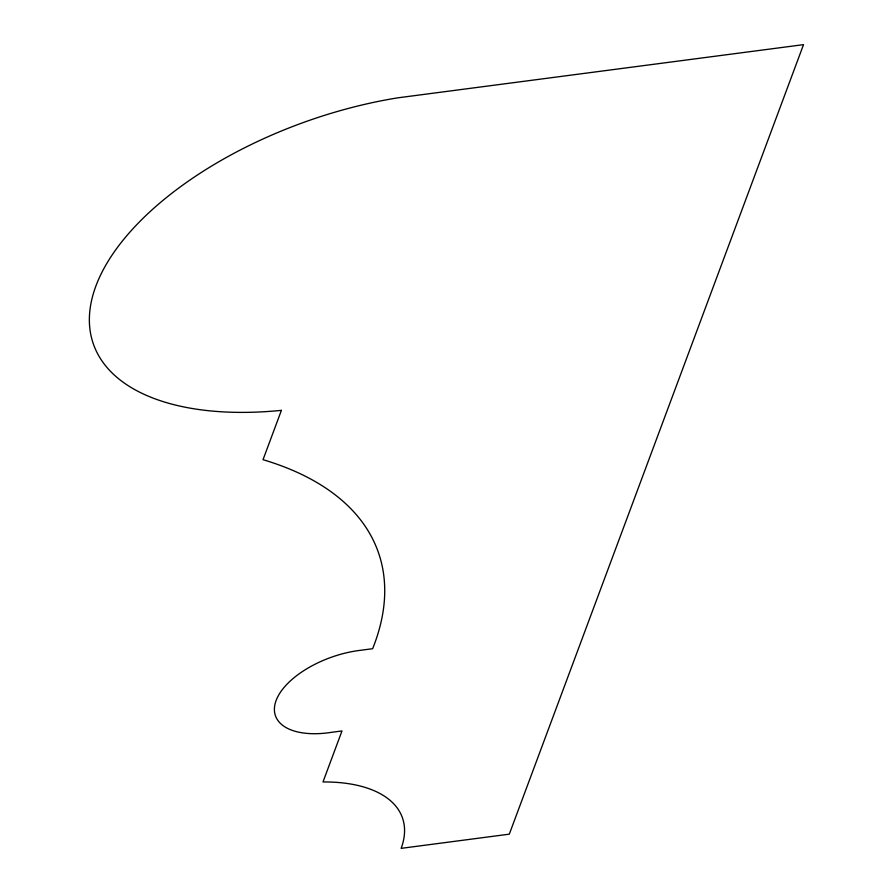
<?xml version="1.0" encoding="UTF-8"?>
<svg xmlns="http://www.w3.org/2000/svg" width="893" height="893" viewBox="0 0 893 893"><rect width="100%" height="100%" fill="white"/><g stroke="black" fill="none" stroke-linecap="round" stroke-linejoin="round"><path stroke-width="1.34" d="M281.407 410.356L263.022 459.694A436.231 220.091 -19.5 0 1 372.638 648.709L360.381 650.316A72.445 36.546 -19.5 0 0 275.892 701.105A72.445 36.546 -19.5 0 0 331.749 732.293L341.997 730.943L322.987 781.955A144.789 73.047 -19.5 0 1 401.136 848.35L509.311 834.162L803.521 44.65L397.865 97.828A275.49 138.995 -19.5 0 0 95.886 286.05A275.49 138.995 -19.5 0 0 281.407 410.356"/></g></svg>
